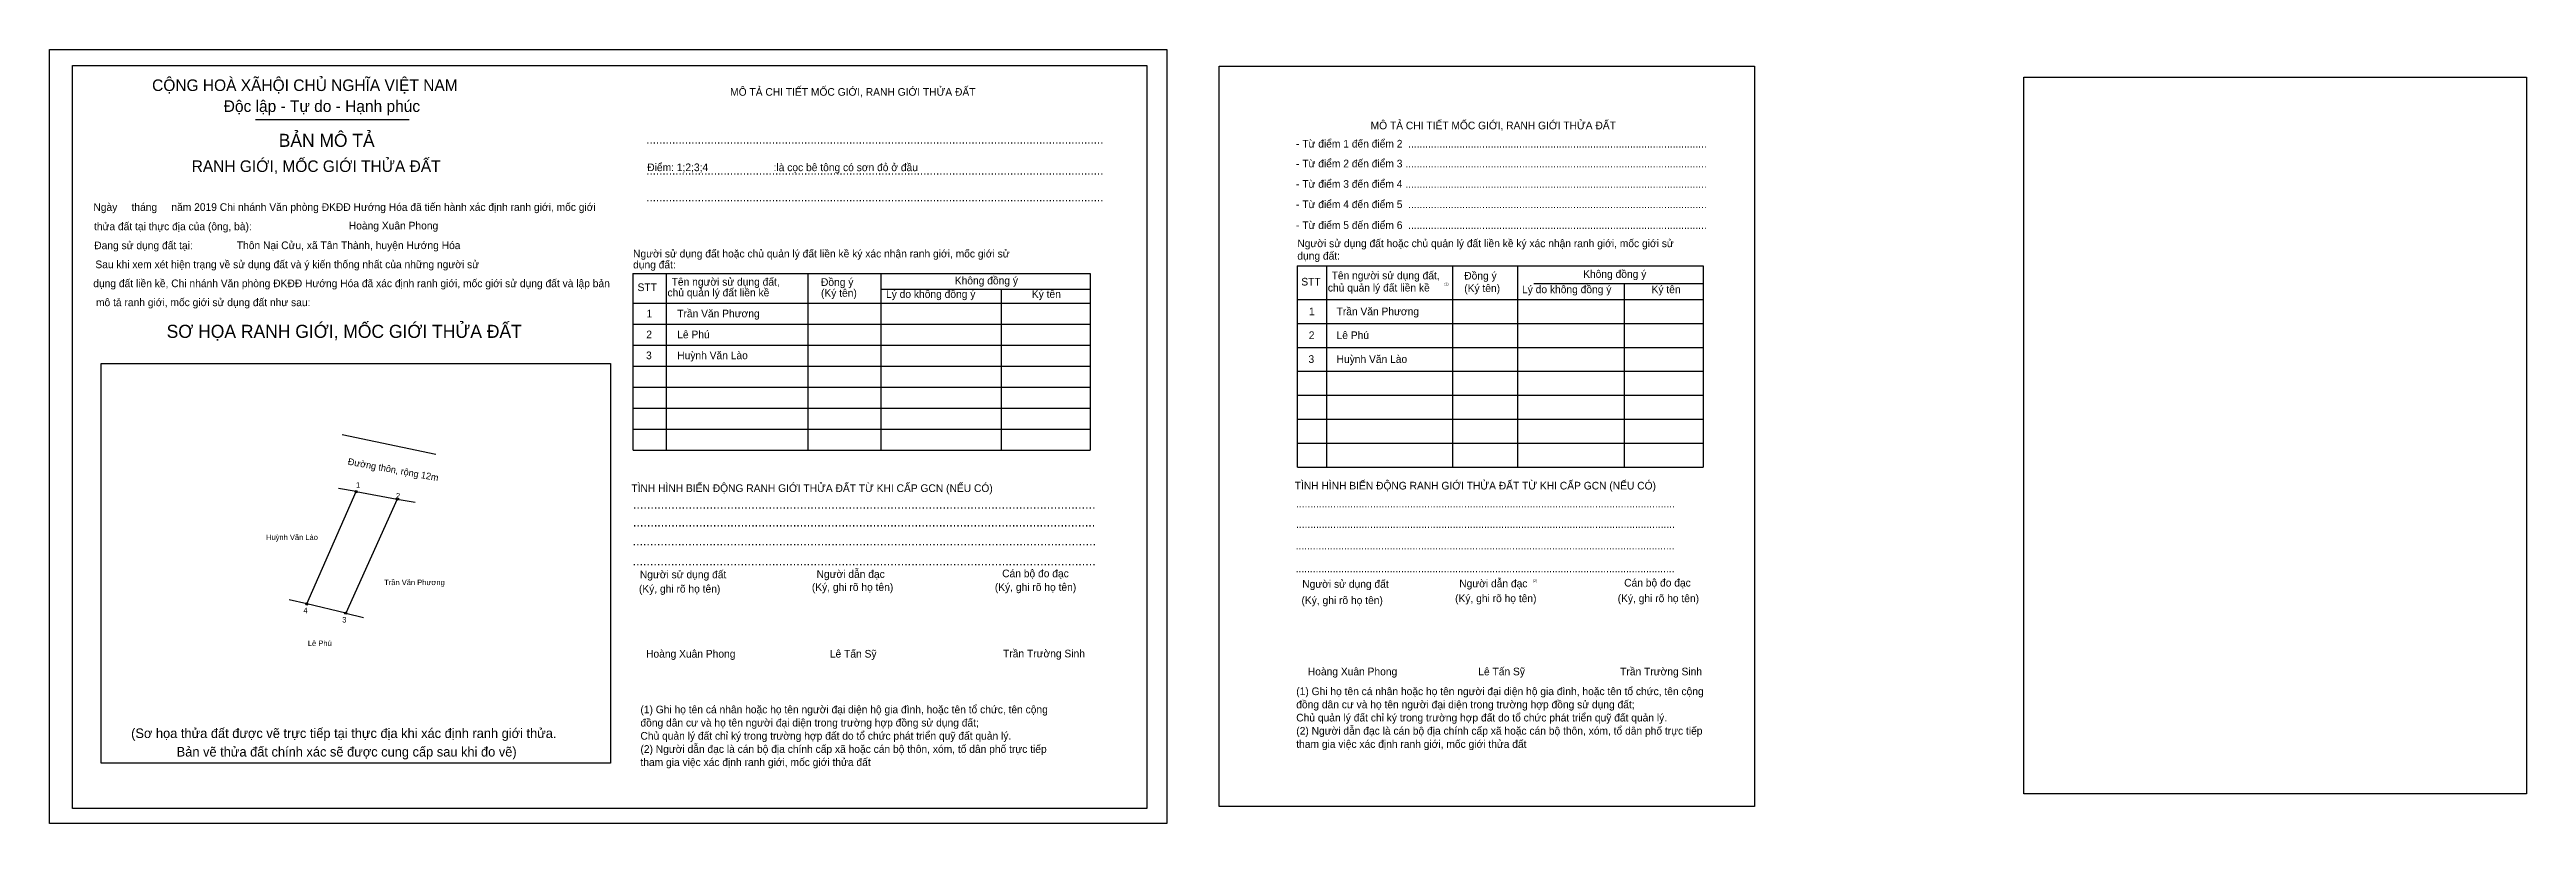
# Model space of a CAD drawing. Extents: x 129 to 541124, y 21 to 1835442.
# Drawn here: x 540575 to 541124, y 1835270 to 1835442 of the extents above.
import ezdxf

# ---------------------------------------------------------------- set-up
doc = ezdxf.new("R2010")
doc.units = 0
for name, color, linetype in [('bmtKhungInTrang1', 7, 'Continuous'), ('bmtKhungInTrang2', 7, 'Continuous'), ('bmtNoiDung', 7, 'Continuous'), ('bmtTemplate', 7, 'Continuous'), ('CanhThua', 7, 'Continuous'), ('Level 1', 7, 'Continuous'), ('Level 23', 7, 'Continuous'), ('MocDinhThua', 7, 'Continuous'), ('RauThua', 7, 'Continuous'), ('SoHieuDinhThua', 7, 'Continuous'), ('TenChuLanCan', 7, 'Continuous')]:
    doc.layers.add(name, color=color, linetype=linetype)

msp = doc.modelspace()

# ---------------------------------------------------------------- linework, layer by layer
at = {"layer": 'bmtKhungInTrang1'}
for points in [[(540574.91, 1835441.69), (540822.62, 1835441.69), (540822.62, 1835270.12), (540574.91, 1835270.12)], [(540580.03, 1835438.18), (540818.22, 1835438.18), (540818.22, 1835273.46), (540580.03, 1835273.46)]]:
    msp.add_lwpolyline(points, close=True, dxfattribs=at)
at = {"layer": 'bmtKhungInTrang2'}
msp.add_lwpolyline([(540834.27, 1835438), (540952.94, 1835438), (540952.94, 1835273.87), (540834.27, 1835273.87)], close=True, dxfattribs=at)
at = {"layer": 'bmtTemplate'}
for p, q in [((540620.6, 1835426.17), (540654.63, 1835426.17)), ((540711.61, 1835392.03), (540711.61, 1835352.86)), ((540743.03, 1835392.03), (540743.03, 1835352.86)), ((540759.2, 1835392.07), (540759.2, 1835352.86)), ((540805.6, 1835392.03), (540805.6, 1835352.86)), ((540858.07, 1835393.73), (540858.07, 1835349.11)), ((540885.99, 1835393.73), (540885.99, 1835349.11)), ((540900.35, 1835393.79), (540900.35, 1835349.11)), ((540941.57, 1835393.73), (540941.57, 1835349.11)), ((540759.2, 1835388.58), (540805.6, 1835388.58)), ((540851.57, 1835386.3), (540941.57, 1835386.3)), ((540903.99, 1835389.8), (540941.57, 1835389.8)), ((540704.29, 1835385.5), (540805.6, 1835385.5)), ((540704.29, 1835380.84), (540805.6, 1835380.84)), ((540851.57, 1835380.99), (540941.57, 1835380.99)), ((540704.29, 1835376.17), (540805.6, 1835376.17)), ((540851.57, 1835375.67), (540941.57, 1835375.67)), ((540704.29, 1835371.51), (540805.6, 1835371.51)), ((540851.57, 1835370.36), (540941.57, 1835370.36)), ((540704.29, 1835366.85), (540805.6, 1835366.85)), ((540851.57, 1835365.05), (540941.57, 1835365.05)), ((540704.29, 1835362.18), (540805.6, 1835362.18)), ((540851.57, 1835359.74), (540941.57, 1835359.74)), ((540704.29, 1835357.52), (540805.6, 1835357.52)), ((540704.29, 1835352.86), (540805.6, 1835352.86)), ((540851.57, 1835354.43), (540941.57, 1835354.43)), ((540851.57, 1835349.11), (540941.57, 1835349.11))]:
    msp.add_line(p, q, dxfattribs=at)
for points in [[(540580.03, 1835438.18), (540818.22, 1835438.18), (540818.22, 1835273.46), (540580.03, 1835273.46)], [(541012.67, 1835435.54), (541124.09, 1835435.54), (541124.09, 1835276.65), (541012.67, 1835276.65)], [(540586.34, 1835283.52), (540586.34, 1835372.1), (540699.26, 1835372.1), (540699.26, 1835283.52)]]:
    msp.add_lwpolyline(points, close=True, dxfattribs=at)
for points in [[(540704.22, 1835392.03), (540805.6, 1835392.03)], [(540704.22, 1835392.03), (540704.22, 1835352.86)], [(540851.51, 1835393.73), (540941.57, 1835393.73)], [(540851.51, 1835393.73), (540851.51, 1835349.11)], [(540785.88, 1835388.53), (540785.88, 1835352.86)], [(540924.06, 1835389.75), (540924.06, 1835349.11)]]:
    msp.add_lwpolyline(points, dxfattribs=at)
at = {"layer": 'CanhThua'}
for p, q in [((540631.96, 1835318.79), (540642.9, 1835343.68)), ((540652.01, 1835342.03), (540640.58, 1835316.74)), ((540642.9, 1835343.68), (540652.01, 1835342.03)), ((540640.58, 1835316.74), (540631.96, 1835318.79))]:
    msp.add_line(p, q, dxfattribs=at)
at = {"layer": 'Level 23'}
msp.add_lwpolyline([(540639.79, 1835356.36), (540660.58, 1835351.97)], dxfattribs=at)
at = {"layer": 'MocDinhThua'}
for centre in [(540642.9, 1835343.68), (540652.01, 1835342.03), (540631.96, 1835318.79), (540640.58, 1835316.74)]:
    msp.add_circle(centre, 0.25, dxfattribs=at)
at = {"layer": 'RauThua'}
for p, q in [((540642.9, 1835343.68), (540638.94, 1835344.4)), ((540652.01, 1835342.03), (540655.96, 1835341.31)), ((540631.96, 1835318.79), (540628.04, 1835319.67)), ((540640.58, 1835316.74), (540644.49, 1835315.8))]:
    msp.add_line(p, q, dxfattribs=at)

# ---------------------------------------------------------------- texts
at = {"layer": 'bmtNoiDung'}
for s, height, p in [('Hoàng Xuân Phong', 1.6979, (540641.26, 1835401.81)), ('Thôn Nại Cửu, xã Tân Thành, huyện Hướng Hóa', 1.6979, (540616.43, 1835397.45)), ('1', 1.7, (540707.27, 1835382.32)), ('Trần Văn Phương ', 1.6979, (540714.08, 1835382.32)), ('1', 1.7, (540854.15, 1835382.79)), ('Trần Văn Phương ', 1.6979, (540860.27, 1835382.79)), ('3', 1.7, (540707.16, 1835373.04)), ('2', 1.7, (540707.22, 1835377.68)), ('Lê Phú ', 1.698, (540714.08, 1835377.68)), ('Huỳnh Văn Lào ', 1.6979, (540714.08, 1835373.04)), ('2', 1.7, (540854.1, 1835377.51)), ('Lê Phú ', 1.698, (540860.27, 1835377.51)), ('3', 1.7, (540854.04, 1835372.22)), ('Huỳnh Văn Lào ', 1.6979, (540860.27, 1835372.22)), ('Lê Tấn Sỹ', 1.698, (540747.92, 1835306.89)), ('Trần Trường Sinh', 1.6979, (540786.32, 1835306.94)), ('Hoàng Xuân Phong', 1.6979, (540707.17, 1835306.89)), ('Hoàng Xuân Phong', 1.6979, (540853.9, 1835302.96)), ('Lê Tấn Sỹ', 1.698, (540891.69, 1835302.96)), ('Trần Trường Sinh', 1.6979, (540923.15, 1835302.96))]:
    msp.add_text(s, height=height, dxfattribs=at).set_placement(p)
at = {"layer": 'bmtTemplate'}
for s, height, p in [('CỘNG HOÀ XÃHỘI CHỦ NGHĨA VIỆT NAM', 2.5684, (540597.65, 1835432.5)), ('Độc lập - Tự do - Hạnh phúc', 2.5684, (540613.53, 1835427.86)), ('MÔ TẢ CHI TIẾT MỐC GIỚI, RANH GIỚI THỬA ĐẤT', 1.6979, (540725.81, 1835431.45)), ('MÔ TẢ CHI TIẾT MỐC GIỚI, RANH GIỚI THỬA ĐẤT', 1.6973, (540867.82, 1835424.01)), ('BẢN MÔ TẢ', 2.889, (540625.73, 1835420.12)), ('..............................................................................................................................................', 1.92136, (540707.21, 1835420.79)), ('- Từ điểm 1 đến điểm 2  .........................................................................................................', 1.69727, (540851.28, 1835419.97)), ('RANH GIỚI, MỐC GIỚI THỬA ĐẤT', 2.5684, (540606.42, 1835414.55)), ('Điểm: 1;2;3;4                       :là cọc bê tông có sơn đỏ ở đầu', 1.6979, (540707.43, 1835414.73)), ('..............................................................................................................................................', 1.92136, (540707.21, 1835413.94)), ('- Từ điểm 2 đến điểm 3 ..........................................................................................................', 1.69727, (540851.28, 1835415.57)), ('Ngày     tháng     năm 2019 Chi nhánh Văn phòng ĐKĐĐ Hướng Hóa đã tiến hành xác định ranh giới, mốc giới ', 1.69791, (540584.63, 1835405.92)), ('..............................................................................................................................................', 1.92136, (540707.21, 1835408.02)), ('- Từ điểm 3 đến điểm 4 ..........................................................................................................', 1.69727, (540851.28, 1835411.05)), ('- Từ điểm 4 đến điểm 5  .........................................................................................................', 1.69727, (540851.28, 1835406.54)), ('thửa đất tại thực địa của (ông, bà):', 1.6979, (540584.77, 1835401.64)), ('- Từ điểm 5 đến điểm 6  .........................................................................................................', 1.69727, (540851.28, 1835401.91)), ('Đang sử dụng đất tại:', 1.6979, (540584.82, 1835397.43)), ('Người sử dụng đất hoặc chủ quản lý đất liền kề ký xác nhận ranh giới, mốc giới sử', 1.6979, (540704.29, 1835395.6)), ('dụng đất:', 1.697, (540851.57, 1835395.12)), ('Người sử dụng đất hoặc chủ quản lý đất liền kề ký xác nhận ranh giới, mốc giới sử', 1.6973, (540851.57, 1835397.88)), ('Sau khi xem xét hiện trạng về sử dụng đất và ý kiến thống nhất của những người sử ', 1.6979, (540585.07, 1835393.22)), ('dụng đất:', 1.698, (540704.29, 1835393.17)), ('Tên người sử dụng đất,', 1.6979, (540712.84, 1835389.35)), ('Đồng ý', 1.698, (540745.95, 1835389.3)), ('Không đồng ý', 1.6979, (540775.62, 1835389.63)), ('Tên người sử dụng đất,', 1.6973, (540859.17, 1835390.76)), ('Đồng ý', 1.697, (540888.58, 1835390.71)), ('Không đồng ý', 1.6973, (540914.94, 1835391.08)), ('dụng đất liền kề, Chi nhánh Văn phòng ĐKĐĐ Hướng Hóa đã xác định ranh giới, mốc giới sử dụng đất và lập bản', 1.69791, (540584.6, 1835389.01)), ('mô tả ranh giới, mốc giới sử dụng đất như sau:', 1.6979, (540585.21, 1835384.8)), ('STT', 1.698, (540705.28, 1835388.14)), ('chủ quản lý đất liền kề', 1.6979, (540711.91, 1835386.97)), ('(Ký tên)', 1.698, (540745.95, 1835386.88)), ('Lý do không đồng ý', 1.6979, (540760.37, 1835386.64)), ('Ký tên', 1.698, (540792.7, 1835386.64)), ('STT', 1.697, (540852.45, 1835389.38)), ('chủ quản lý đất liền kề', 1.6973, (540858.34, 1835388.05)), ('(1)', 0.566, (540884.15, 1835389.44)), ('(Ký tên)', 1.697, (540888.58, 1835387.94)), ('Lý do không đồng ý', 1.6973, (540901.39, 1835387.68)), ('Ký tên', 1.697, (540930.11, 1835387.68)), ('SƠ HỌA RANH GIỚI, MỐC GIỚI THỬA ĐẤT', 2.8984, (540600.87, 1835377.77)), ('TÌNH HÌNH BIẾN ĐỘNG RANH GIỚI THỬA ĐẤT TỪ KHI CẤP GCN (NẾU CÓ)', 1.6979, (540703.91, 1835343.6)), ('TÌNH HÌNH BIẾN ĐỘNG RANH GIỚI THỬA ĐẤT TỪ KHI CẤP GCN (NẾU CÓ)', 1.6973, (540850.99, 1835344.16)), ('.....................................................................................................................................', 2.0754, (540704.27, 1835339.9)), ('.....................................................................................................................................', 2.07432, (540704.27, 1835335.94)), ('.....................................................................................................................................', 1.69981, (540851.28, 1835340.17)), ('.....................................................................................................................................', 2.07956, (540704.17, 1835331.74)), ('.....................................................................................................................................', 1.69981, (540851.19, 1835330.87)), ('.....................................................................................................................................', 1.69981, (540851.28, 1835335.65)), ('.....................................................................................................................................', 2.07848, (540704.17, 1835327.31)), ('Người sử dụng đất', 1.6979, (540705.79, 1835324.47)), ('Người dẫn đạc', 1.6979, (540744.97, 1835324.56)), ('Cán bộ đo đạc', 1.6979, (540786.13, 1835324.7)), ('.....................................................................................................................................', 1.69981, (540851.19, 1835325.82)), ('(Ký, ghi rõ họ tên)', 1.6979, (540705.59, 1835321.3)), ('(Ký, ghi rõ họ tên)', 1.6979, (540743.93, 1835321.67)), ('(Ký, ghi rõ họ tên)', 1.6979, (540784.5, 1835321.67)), ('(Ký, ghi rõ họ tên)', 1.6973, (540852.49, 1835318.76)), ('Người sử dụng đất', 1.6973, (540852.66, 1835322.37)), ('(Ký, ghi rõ họ tên)', 1.6973, (540886.55, 1835319.18)), ('Người dẫn đạc', 1.6973, (540887.47, 1835322.48)), ('(2)', 0.566, (540903.77, 1835323.65)), ('(Ký, ghi rõ họ tên)', 1.6973, (540922.6, 1835319.18)), ('Cán bộ đo đạc', 1.6973, (540924.04, 1835322.64)), ('(1) Ghi họ tên cá nhân hoặc họ tên người đại diện hộ gia đình, hoặc tên tổ chức, tên cộng', 1.6973, (540851.33, 1835298.57)), ('đồng dân cư và họ tên người đại diện trong trường hợp đồng sử dụng đất;', 1.6973, (540705.92, 1835291.61)), ('(1) Ghi họ tên cá nhân hoặc họ tên người đại diện hộ gia đình, hoặc tên tổ chức, tên cộng', 1.6973, (540705.92, 1835294.54)), ('đồng dân cư và họ tên người đại diện trong trường hợp đồng sử dụng đất;', 1.6973, (540851.33, 1835295.65)), ('Chủ quản lý đất chỉ ký trong trường hợp đất do tổ chức phát triển quỹ đất quản lý.', 1.6973, (540851.33, 1835292.73)), ('(Sơ họa thửa đất được vẽ trực tiếp tại thực địa khi xác định ranh giới thửa.', 2.1265, (540593, 1835289.06)), ('Bản vẽ thửa đất chính xác sẽ được cung cấp sau khi đo vẽ)', 2.1265, (540603.09, 1835284.95)), ('Chủ quản lý đất chỉ ký trong trường hợp đất do tổ chức phát triển quỹ đất quản lý.', 1.6973, (540705.92, 1835288.69)), ('(2) Người dẫn đạc là cán bộ địa chính cấp xã hoặc cán bộ thôn, xóm, tổ dân phố trực tiếp', 1.6973, (540705.92, 1835285.77)), ('tham gia việc xác định ranh giới, mốc giới thửa đất', 1.6973, (540851.33, 1835286.88)), ('(2) Người dẫn đạc là cán bộ địa chính cấp xã hoặc cán bộ thôn, xóm, tổ dân phố trực tiếp', 1.6973, (540851.33, 1835289.81)), ('tham gia việc xác định ranh giới, mốc giới thửa đất', 1.6973, (540705.92, 1835282.85))]:
    msp.add_text(s, height=height, dxfattribs=at).set_placement(p)
at = {"layer": 'Level 1'}
msp.add_text('Đường thôn, rộng 12m', height=1.5, rotation=349.6169, dxfattribs=at).set_placement((540640.95, 1835349.67))
at = {"layer": 'SoHieuDinhThua'}
for s, p in [('1', (540642.85, 1835344.55)), ('2', (540651.72, 1835342.17)), ('4', (540631.19, 1835316.73)), ('3', (540639.8, 1835314.67))]:
    msp.add_text(s, height=1.21, dxfattribs=at).set_placement(p)
at = {"layer": 'TenChuLanCan'}
for s, height, p in [('Huỳnh Văn Lào', 1.2068, (540622.92, 1835332.96)), ('Trần Văn Phương', 1.2068, (540649.11, 1835322.96)), ('Lê Phú', 1.207, (540632.18, 1835309.46))]:
    msp.add_text(s, height=height, dxfattribs=at).set_placement(p)

doc.saveas('drawing.dxf')
